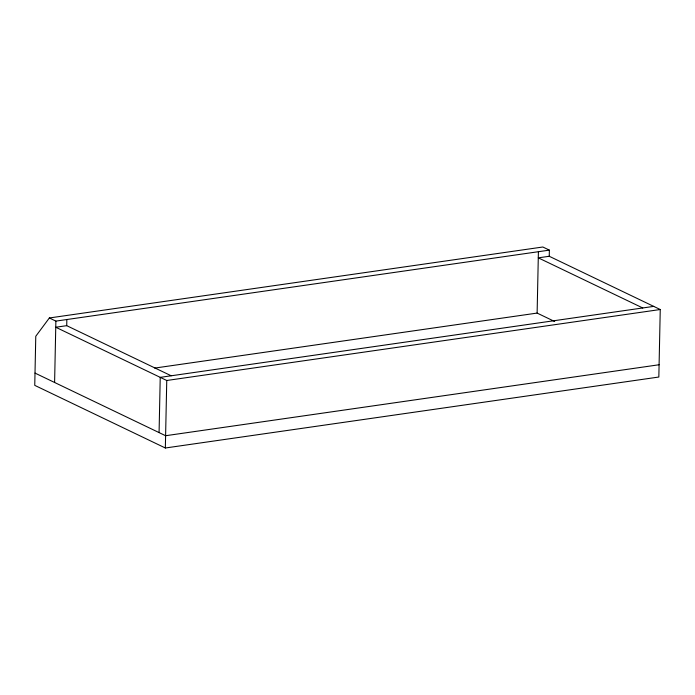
<?xml version="1.0" encoding="UTF-8"?>
<svg xmlns="http://www.w3.org/2000/svg" width="695" height="695" viewBox="0 0 695 695"><rect width="100%" height="100%" fill="white"/><g stroke="black" fill="none" stroke-linecap="round" stroke-linejoin="round"><path stroke-width="1.04" d="M54.601 382.476L55.878 321.107L49.354 317.971L35.775 336.258L34.75 385.36L165.349 447.997L658.834 377.029L660.25 309.518L549.241 256.273L538.278 257.845L642.753 307.963M171.196 375.778L66.72 325.668L66.85 319.526M159.077 432.594L160.232 377.359L653.717 306.382M165.349 447.997L166.757 380.486L55.756 327.241L66.72 325.668M554.697 321.516L537.122 313.08L538.408 251.712M549.241 256.273L549.371 250.131L542.838 247.003L49.354 317.971M55.878 321.107L549.371 250.131M154.716 368.081L537.122 313.08M166.757 380.486L660.25 309.518M659.095 364.753L165.601 435.722L35.011 373.085"/></g></svg>
